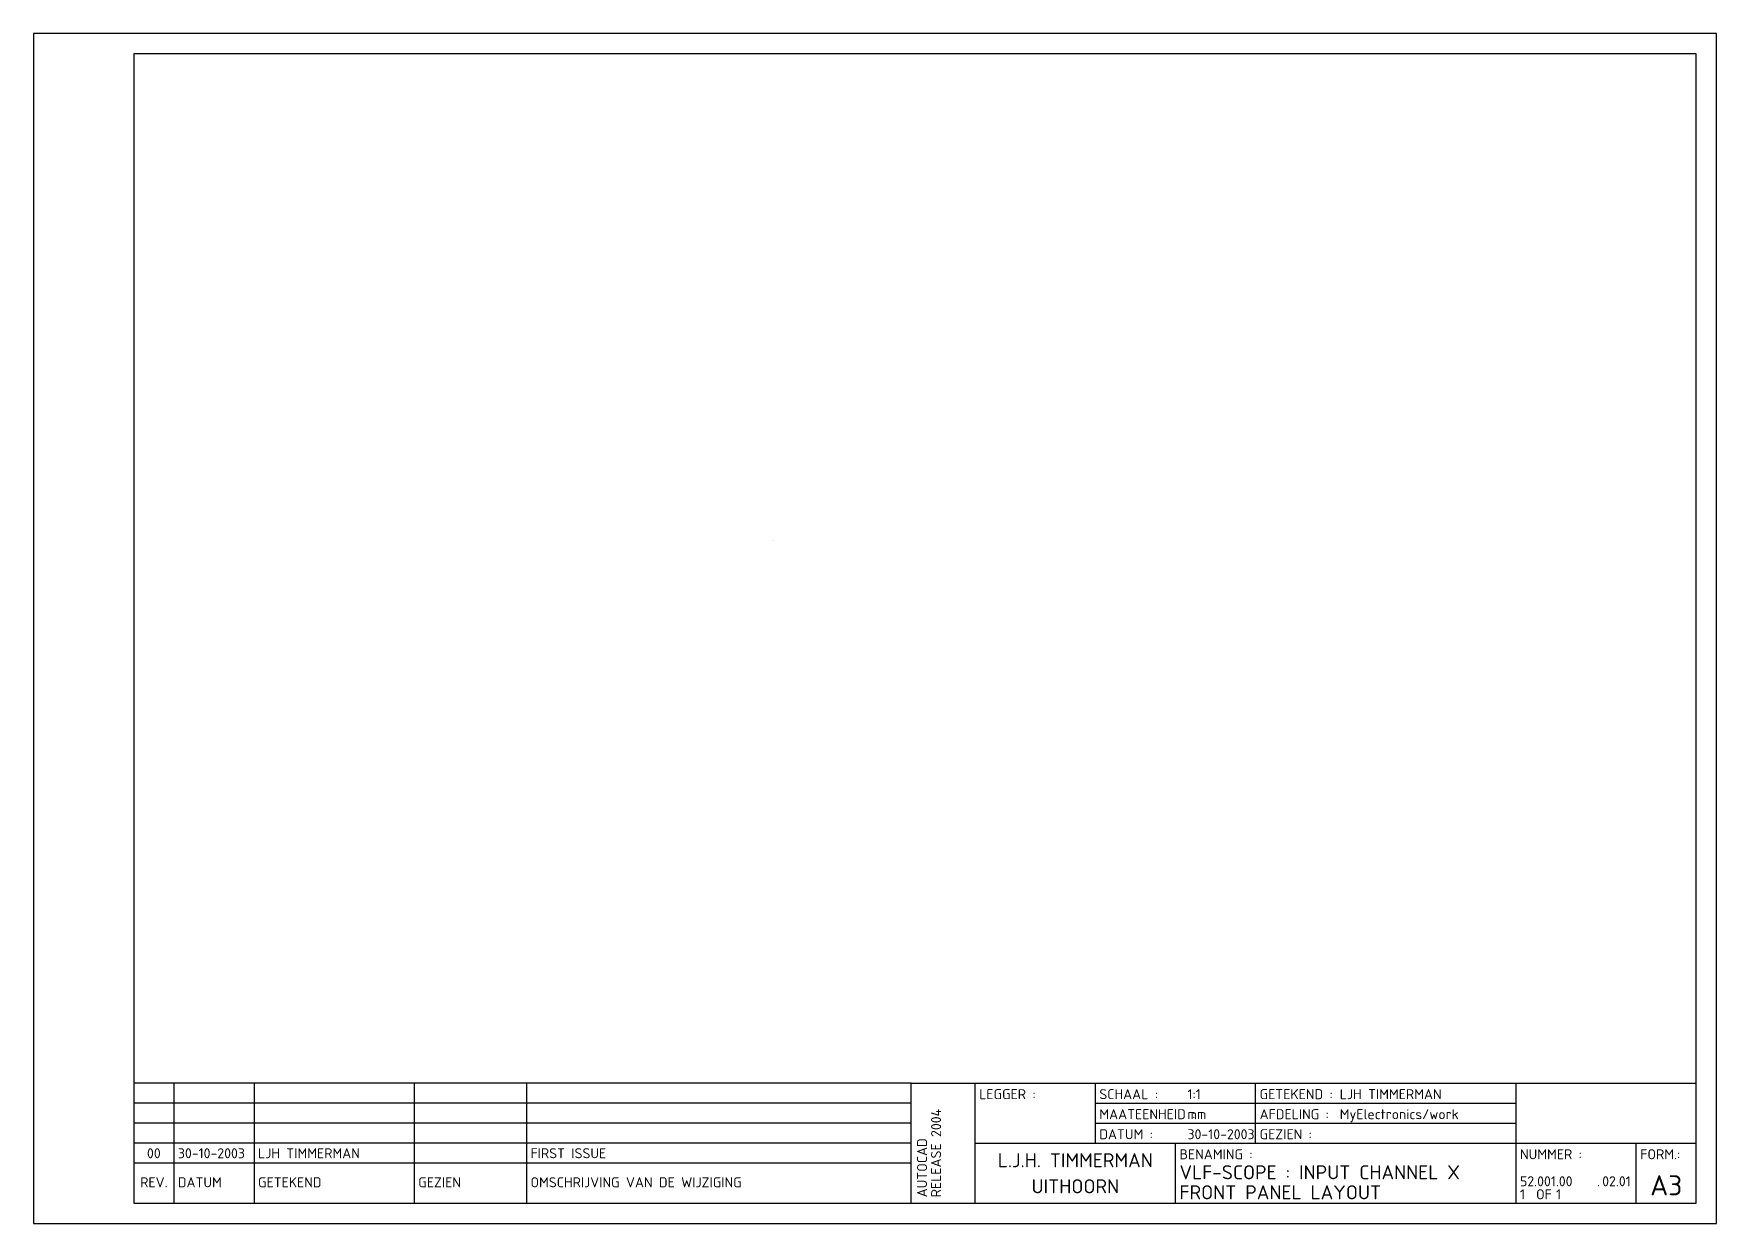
# Paper-space layout 'Layout1' of a CAD drawing. Extents: x 0 to 420, y 0 to 297.
# The model-space entities are those that its viewports show. They can reach past a viewport. Long polylines and large blocks are cut down to what shows.
import ezdxf
from ezdxf.enums import TextEntityAlignment as Align

# ---------------------------------------------------------------- set-up
doc = ezdxf.new("R2010")
doc.units = 0
doc.header["$LTSCALE"] = 10
doc.header["$MEASUREMENT"] = 0
doc.linetypes.add('CENTER', pattern=[2, 1.25, -0.25, 0.25, -0.25])
doc.layers.get('0').update_dxf_attribs({"linetype": 'CONTINUOUS'})
doc.layers.add('GENERAL', color=7, linetype='CONTINUOUS')
doc.layers.add('TITLEBLOCK', color=7, linetype='CONTINUOUS')
doc.styles.add('ISO', font='isocpeur.ttf')

# ---------------------------------------------------------------- blocks, each defined once
blk = doc.blocks.new('A3')
at = {"layer": 'TITLEBLOCK', "color": 3}
for p, q in [((219, 35), (25, 35)), ((219, 35), (415, 35)), ((219, 5), (219, 35)), ((235, 5), (235, 35)), ((265, 20), (265, 35)), ((305, 20), (305, 35)), ((370, 5), (370, 35)), ((265, 30), (370, 30)), ((265, 25), (370, 25)), ((235, 20), (415, 20)), ((285, 5), (285, 20)), ((400, 5), (400, 20)), ((219, 15), (25, 15))]:
    blk.add_line(p, q, dxfattribs=at)
at = {"layer": 'TITLEBLOCK'}
for p, q in [((35, 35), (35, 5)), ((55, 35), (55, 5)), ((95, 35), (95, 5)), ((123, 35), (123, 5)), ((219, 30), (25, 30)), ((219, 25), (25, 25)), ((219, 20), (25, 20))]:
    blk.add_line(p, q, dxfattribs=at)
at = {"layer": 'TITLEBLOCK', "color": 1}
blk.add_lwpolyline([(0, 0), (420, 0), (420, 297), (0, 297)], close=True, dxfattribs=at)
at = {"layer": 'TITLEBLOCK', "color": 4}
blk.add_lwpolyline([(25, 5), (415, 5), (415, 292), (25, 292), (25, 5)], dxfattribs=at)
at = {"layer": 'TITLEBLOCK', "style": 'ISO'}
for s, p in [('LEGGER :', (236, 31)), ('SCHAAL :', (266, 31)), ('GETEKEND :', (306, 31)), ('MAATEENHEID :', (266, 26)), ('AFDELING :', (306, 26)), ('DATUM :', (266, 21)), ('GEZIEN :', (306, 21)), ('BENAMING :', (286, 16)), ('NUMMER :', (371, 16)), ('FORM.:', (401, 16)), ('DATUM', (36, 9)), ('GETEKEND', (56, 9)), ('GEZIEN', (96, 9)), ('OMSCHRIJVING VAN DE WIJZIGING', (124, 9)), ('OF', (375, 6)), ('.', (390.25, 9.25))]:
    blk.add_text(s, height=2.5, dxfattribs=at).set_placement(p)
blk.add_text('REV.', height=2.5, dxfattribs=at).set_placement((30, 9), align=Align.CENTER)
for tag, p in [('REV4', (30, 31.25)), ('REV3', (30, 26.25)), ('REV2', (30, 21.25)), ('REV1', (30, 16.25))]:
    blk.add_attdef(tag, text='', height=2.5, dxfattribs=at).set_placement(p, align=Align.CENTER)
for tag, p in [('DATUM4', (36, 31.25)), ('GET4', (56, 31.25)), ('GEZ4', (96, 31.25)), ('OMSCHR4', (124, 31.25)), ('DATUM3', (36, 26.25)), ('GET3', (56, 26.25)), ('GEZ3', (96, 26.25)), ('OMSCHR3', (124, 26.25)), ('DATUM2', (36, 21.25)), ('GET2', (56, 21.25)), ('GEZ2', (96, 21.25)), ('OMSCHR2', (124, 21.25)), ('DATUM1', (36, 16.25)), ('GET1', (56, 16.25)), ('GEZ1', (96, 16.25)), ('OMSCHR1', (124, 16.25))]:
    blk.add_attdef(tag, p, '', height=2.5, dxfattribs=at)
at = {"layer": 'TITLEBLOCK', "color": 2, "style": 'ISO'}
for tag, p, height in [('S', (288, 31), 2.5), ('GET', (326, 31), 2.5), ('OPM1', (371, 31), 2.5), ('ME', (288, 26), 2.5), ('AFD', (326, 26), 2.5), ('OPM2', (371, 26), 2.5), ('LDATUM', (245.5, 21), 2.5), ('DATUM', (288, 21), 2.5), ('GEZ', (326, 21), 2.5), ('OPM3', (371, 21), 2.5), ('BEN1', (286, 11), 3.5), ('CAT', (371, 12.5), 2.5), ('INST', (378, 12.5), 2.5), ('BEN2', (286, 6), 3.5), ('PARTNO', (371, 9.25), 2.5), ('B', (371, 6), 2.5), ('NOBLZ', (380, 6), 2.5), ('TEK', (391.5, 9.25), 2.5)]:
    blk.add_attdef(tag, p, '', height=height, dxfattribs=at)
at = {"layer": 'TITLEBLOCK', "color": 3, "style": 'ISO'}
blk.add_attdef('L', (236, 21), '', height=5, dxfattribs=at)
at = {"layer": 'TITLEBLOCK', "color": 2, "style": 'ISO'}
for tag, p in [('DOSNAAM', (230, 6.5)), ('SYSTEEM', (223, 6.5)), ('FLOPPY', (233.5, 6.5)), ('REL', (226.5, 6.5))]:
    blk.add_attdef(tag, p, '', height=2.5, rotation=90, dxfattribs=at)
for tag, p in [('NAAM', (260, 14)), ('PLAATS', (260, 7.5))]:
    blk.add_attdef(tag, text='', height=3.5, dxfattribs=at).set_placement(p, align=Align.CENTER)
at = {"layer": 'TITLEBLOCK', "color": 3, "style": 'ISO'}
blk.add_attdef('F', text='', height=5, dxfattribs=at).set_placement((407.5, 7), align=Align.CENTER)

msp = doc.modelspace()

# ---------------------------------------------------------------- linework, layer by layer
at = {"color": 1, "linetype": 'CENTER', "extrusion": (0, 1, 0)}
msp.add_line((-195, 1, -174.75), (-195, 1, -225.25), dxfattribs=at)

psp = doc.layouts.get("Layout1")

# ---------------------------------------------------------------- block references
ref = psp.add_blockref('A3', (0, 0))
ref.add_attrib('PARTNO', '52.001.00', (371, 9.25), dxfattribs={"layer": 'TITLEBLOCK', "color": 2, "height": 2.5, "style": 'ISO'})
ref.add_attrib('TEK', '02.01', (391.5, 9.25), dxfattribs={"layer": 'TITLEBLOCK', "color": 2, "height": 2.5, "style": 'ISO'})
ref.add_attrib('B', '1', (371, 6), dxfattribs={"layer": 'TITLEBLOCK', "color": 2, "height": 2.5, "style": 'ISO'})
ref.add_attrib('NOBLZ', '1', (380, 6), dxfattribs={"layer": 'TITLEBLOCK', "color": 2, "height": 2.5, "style": 'ISO'})
ref.add_attrib('F', 'A3', dxfattribs={"layer": 'TITLEBLOCK', "color": 3, "height": 5, "style": 'ISO'}).set_placement((407.5, 7), align=Align.CENTER)
ref.add_attrib('BEN1', 'VLF-SCOPE : INPUT CHANNEL X', (286, 11), dxfattribs={"layer": 'TITLEBLOCK', "color": 2, "height": 3.5, "style": 'ISO'})
ref.add_attrib('BEN2', 'FRONT PANEL LAYOUT', (286, 6), dxfattribs={"layer": 'TITLEBLOCK', "color": 2, "height": 3.5, "style": 'ISO'})
ref.add_attrib('S', '1:1', (288, 31), dxfattribs={"layer": 'TITLEBLOCK', "color": 2, "height": 2.5, "style": 'ISO'})
ref.add_attrib('ME', 'mm', (288, 26), dxfattribs={"layer": 'TITLEBLOCK', "color": 2, "height": 2.5, "style": 'ISO'})
ref.add_attrib('DATUM', '30-10-2003', (288, 21), dxfattribs={"layer": 'TITLEBLOCK', "color": 2, "height": 2.5, "style": 'ISO'})
ref.add_attrib('GET', 'LJH TIMMERMAN', (326, 31), dxfattribs={"layer": 'TITLEBLOCK', "color": 2, "height": 2.5, "style": 'ISO'})
ref.add_attrib('AFD', 'MyElectronics/work', (326, 26), dxfattribs={"layer": 'TITLEBLOCK', "color": 2, "height": 2.5, "style": 'ISO'})
ref.add_attrib('NAAM', 'L.J.H. TIMMERMAN', dxfattribs={"layer": 'TITLEBLOCK', "color": 2, "height": 3.5, "style": 'ISO'}).set_placement((260, 14), align=Align.CENTER)
ref.add_attrib('PLAATS', 'UITHOORN', dxfattribs={"layer": 'TITLEBLOCK', "color": 2, "height": 3.5, "style": 'ISO'}).set_placement((260, 7.5), align=Align.CENTER)
ref.add_attrib('SYSTEEM', 'AUTOCAD', (223, 6.5), dxfattribs={"layer": 'TITLEBLOCK', "color": 2, "height": 2.5, "rotation": 90, "style": 'ISO'})
ref.add_attrib('REL', 'RELEASE 2004', (226.5, 6.5), dxfattribs={"layer": 'TITLEBLOCK', "color": 2, "height": 2.5, "rotation": 90, "style": 'ISO'})
ref.add_attrib('REV1', '00', dxfattribs={"layer": 'TITLEBLOCK', "height": 2.5, "style": 'ISO'}).set_placement((30, 16.25), align=Align.CENTER)
ref.add_attrib('DATUM1', '30-10-2003', (36, 16.25), dxfattribs={"layer": 'TITLEBLOCK', "height": 2.5, "style": 'ISO'})
ref.add_attrib('GET1', 'LJH TIMMERMAN', (56, 16.25), dxfattribs={"layer": 'TITLEBLOCK', "height": 2.5, "style": 'ISO'})
ref.add_attrib('OMSCHR1', 'FIRST ISSUE', (124, 16.25), dxfattribs={"layer": 'TITLEBLOCK', "height": 2.5, "style": 'ISO'})

# ---------------------------------------------------------------- viewports
at = {"layer": 'GENERAL'}
psp.add_viewport(center=(220, 163.5), size=(390, 257), view_center_point=(-159.62, -6), view_height=257, dxfattribs=at)

doc.saveas('drawing.dxf')
